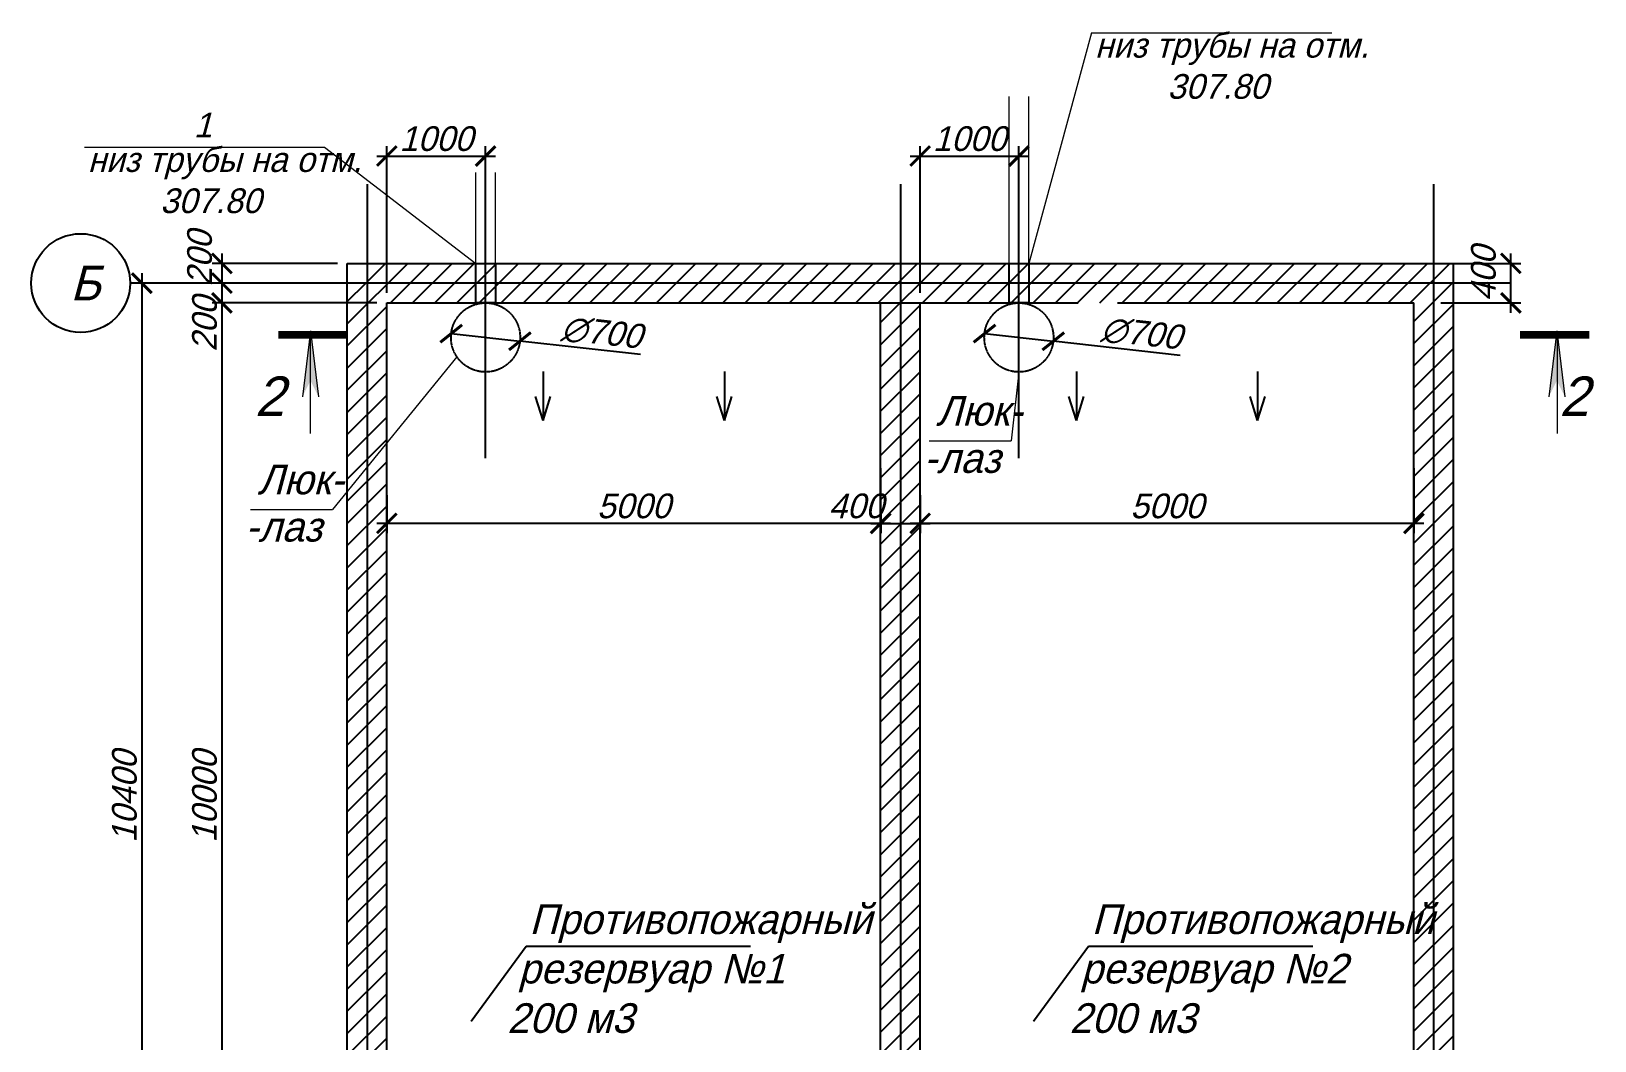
# Model space of a CAD drawing. Header units: millimetres. Extents: x 5929542 to 6152618, y 10240044 to 10382466.
# Drawn here: x 5987893 to 6003725, y 10308251 to 10318469 of the extents above; entities that cross this region are included whole.
import ezdxf

# ---------------------------------------------------------------- set-up
doc = ezdxf.new("R2010")
doc.units = ezdxf.units.MM
doc.header["$PDMODE"] = 35
doc.linetypes.add('ACAD_ISO02W100', pattern=[15, 12, -3])
doc.layers.get('Defpoints').update_dxf_attribs({"color": 253})
doc.layers.add('0 @ 1', color=7, linetype='Continuous')
doc.styles.add('ГОСТ 2.304', font='mipgost.ttf', dxfattribs={"oblique": 15})
doc.styles.add('Размеры', font='times.ttf', dxfattribs={"width": 0.6})
doc.dimstyles.new('Размер 200', dxfattribs={"dimtxt": 250, "dimasz": 200, "dimexe": 100, "dimexo": 100, "dimgap": 50, "dimtad": 1, "dimdec": 0, "dimlfac": 2, "dimdsep": 46, "dimtxsty": 'Размеры', "dimblk1": 'ARCHTICK', "dimblk2": 'ARCHTICK', "dimsah": 1, "dimcen": 300, "dimdle": 100, "dimclrd": 256, "dimclre": 256, "dimclrt": 7, "dimaunit": 1, "dimadec": 1, "dimazin": 0, "dimtfac": 1, "dimtdec": 0, "dimtmove": 1, "dimatfit": 3, "dimldrblk": 'ARCHTICK', "dimfxl": 1, "dimtolj": 1, "dimtzin": 0, "dimarcsym": 0})

# ---------------------------------------------------------------- blocks, each defined once
blk = doc.blocks.new('_ArchTick')
at = {"color": 0, "linetype": 'ByBlock', "const_width": 0.15}
blk.add_lwpolyline([(-0.5, -0.5), (0.5, 0.5)], dxfattribs=at)
blk = doc.blocks.new('*D79')
at = {"lineweight": -2, "transparency": 16777216}
for p, q in [((5989113, 10315920), (5988912, 10315920)), ((5989012, 10316020), (5989012, 10305420)), ((5989113, 10305520), (5988912, 10305520))]:
    blk.add_line(p, q, dxfattribs=at)
at = {"layer": 'Defpoints', "color": 0, "transparency": 16777216}
for p in [(5989213, 10315920), (5989012, 10305520), (5989213, 10305520)]:
    blk.add_point(p, dxfattribs=at)
at = {"lineweight": -2, "transparency": 16777216, "xscale": 200, "yscale": 200, "zscale": 200}
for p, rotation in [((5989012, 10315920), 90), ((5989012, 10305520), 270)]:
    blk.add_blockref('_ArchTick', p, dxfattribs=dict(at, rotation=rotation))
at = {"color": 7, "transparency": 16777216, "insert": (5988837, 10310720), "char_height": 250, "attachment_point": 5, "rotation": 90, "style": 'ГОСТ 2.304'}
blk.add_mtext('\\A1;10400', dxfattribs=at)
blk = doc.blocks.new('*D80')
at = {"lineweight": -2, "transparency": 16777216}
for p, q in [((5990993, 10316120), (5989723, 10316120)), ((5989823, 10316220), (5989823, 10315820)), ((5990993, 10315920), (5989723, 10315920))]:
    blk.add_line(p, q, dxfattribs=at)
at = {"layer": 'Defpoints', "color": 0, "transparency": 16777216}
for p in [(5991093, 10316120), (5989823, 10315920), (5991093, 10315920)]:
    blk.add_point(p, dxfattribs=at)
at = {"lineweight": -2, "transparency": 16777216, "xscale": 200, "yscale": 200, "zscale": 200}
for p, rotation in [((5989823, 10316120), 90), ((5989823, 10315920), 270)]:
    blk.add_blockref('_ArchTick', p, dxfattribs=dict(at, rotation=rotation))
at = {"color": 7, "transparency": 16777216, "insert": (5989598, 10316170), "char_height": 250, "attachment_point": 5, "rotation": 90, "style": 'ГОСТ 2.304'}
blk.add_mtext('\\A1;200', dxfattribs=at)
blk = doc.blocks.new('*D81')
at = {"lineweight": -2, "transparency": 16777216}
for p, q in [((5990993, 10315920), (5989723, 10315920)), ((5989823, 10316020), (5989823, 10315620)), ((5991393, 10315720), (5989723, 10315720))]:
    blk.add_line(p, q, dxfattribs=at)
at = {"layer": 'Defpoints', "color": 0, "transparency": 16777216}
for p in [(5991093, 10315920), (5989823, 10315720), (5991493, 10315720)]:
    blk.add_point(p, dxfattribs=at)
at = {"lineweight": -2, "transparency": 16777216, "xscale": 200, "yscale": 200, "zscale": 200}
for p, rotation in [((5989823, 10315920), 90), ((5989823, 10315720), 270)]:
    blk.add_blockref('_ArchTick', p, dxfattribs=dict(at, rotation=rotation))
at = {"color": 7, "transparency": 16777216, "insert": (5989648, 10315505), "char_height": 250, "attachment_point": 5, "rotation": 90, "style": 'ГОСТ 2.304'}
blk.add_mtext('\\A1;200', dxfattribs=at)
blk = doc.blocks.new('*D82')
at = {"lineweight": -2, "transparency": 16777216}
for p, q in [((5989823, 10315820), (5989823, 10305620)), ((5991393, 10315720), (5989723, 10315720)), ((5991393, 10305720), (5989723, 10305720))]:
    blk.add_line(p, q, dxfattribs=at)
at = {"layer": 'Defpoints', "color": 0, "transparency": 16777216}
for p in [(5991493, 10315720), (5989823, 10305720), (5991493, 10305720)]:
    blk.add_point(p, dxfattribs=at)
at = {"lineweight": -2, "transparency": 16777216, "xscale": 200, "yscale": 200, "zscale": 200}
for p, rotation in [((5989823, 10315720), 90), ((5989823, 10305720), 270)]:
    blk.add_blockref('_ArchTick', p, dxfattribs=dict(at, rotation=rotation))
at = {"color": 7, "transparency": 16777216, "insert": (5989648, 10310720), "char_height": 250, "attachment_point": 5, "rotation": 90, "style": 'ГОСТ 2.304'}
blk.add_mtext('\\A1;10000', dxfattribs=at)
blk = doc.blocks.new('*D95')
at = {"lineweight": -2, "transparency": 16777216}
for p in [(5992145, 10315409), (5994062, 10315197)]:
    blk.add_line(p, (5992841, 10315332), dxfattribs=at)
at = {"layer": 'Defpoints', "color": 0, "transparency": 16777216}
for p in [(5992145, 10315409), (5992841, 10315332)]:
    blk.add_point(p, dxfattribs=at)
at = {"lineweight": -2, "transparency": 16777216, "xscale": 200, "yscale": 200, "zscale": 200}
for p, rotation in [((5992145, 10315409), 353.6876446743543), ((5992841, 10315332), 173.6876446743543)]:
    blk.add_blockref('_ArchTick', p, dxfattribs=dict(at, rotation=rotation))
at = {"color": 7, "transparency": 16777216, "insert": (5993669, 10315417), "char_height": 250, "attachment_point": 5, "rotation": 353.6876, "style": 'ГОСТ 2.304'}
blk.add_mtext('\\A1;∅700', dxfattribs=at)
blk = doc.blocks.new('*D96')
at = {"lineweight": -2, "transparency": 16777216}
for p, q in [((5996493, 10314048), (5996493, 10313388)), ((5991493, 10313772), (5991493, 10313388)), ((5996593, 10313488), (5991393, 10313488))]:
    blk.add_line(p, q, dxfattribs=at)
at = {"layer": 'Defpoints', "color": 0, "transparency": 16777216}
for p in [(5996493, 10314148), (5991493, 10313872), (5991493, 10313488)]:
    blk.add_point(p, dxfattribs=at)
at = {"lineweight": -2, "transparency": 16777216, "xscale": 200, "yscale": 200, "zscale": 200, "rotation": 180}
blk.add_blockref('_ArchTick', (5991493, 10313488), dxfattribs=at)
at = {"lineweight": -2, "transparency": 16777216, "xscale": 200, "yscale": 200, "zscale": 200}
blk.add_blockref('_ArchTick', (5996493, 10313488), dxfattribs=at)
at = {"color": 7, "transparency": 16777216, "insert": (5993993, 10313663), "char_height": 250, "attachment_point": 5, "style": 'ГОСТ 2.304'}
blk.add_mtext('\\A1;5000', dxfattribs=at)
blk = doc.blocks.new('*D97')
at = {"lineweight": -2, "transparency": 16777216}
for p in [(5997546, 10315409), (5999528, 10315188)]:
    blk.add_line(p, (5998242, 10315331), dxfattribs=at)
at = {"layer": 'Defpoints', "color": 0, "transparency": 16777216}
for p in [(5997546, 10315409), (5998242, 10315331)]:
    blk.add_point(p, dxfattribs=at)
at = {"lineweight": -2, "transparency": 16777216, "xscale": 200, "yscale": 200, "zscale": 200}
for p, rotation in [((5997546, 10315409), 353.651311495334), ((5998242, 10315331), 173.6513114953341)]:
    blk.add_blockref('_ArchTick', p, dxfattribs=dict(at, rotation=rotation))
at = {"color": 7, "transparency": 16777216, "insert": (5999135, 10315409), "char_height": 250, "attachment_point": 5, "rotation": 353.6513, "style": 'ГОСТ 2.304'}
blk.add_mtext('\\A1;∅700', dxfattribs=at)
blk = doc.blocks.new('*D98')
at = {"lineweight": -2, "transparency": 16777216}
for p, q in [((5996794, 10317206), (5997994, 10317206)), ((5996894, 10315820), (5996894, 10317306)), ((5997894, 10316729), (5997894, 10317306))]:
    blk.add_line(p, q, dxfattribs=at)
at = {"layer": 'Defpoints', "color": 0, "transparency": 16777216}
for p in [(5997894, 10317206), (5997894, 10316629), (5996894, 10315720)]:
    blk.add_point(p, dxfattribs=at)
at = {"lineweight": -2, "transparency": 16777216, "xscale": 200, "yscale": 200, "zscale": 200, "rotation": 180}
blk.add_blockref('_ArchTick', (5996894, 10317206), dxfattribs=at)
at = {"lineweight": -2, "transparency": 16777216, "xscale": 200, "yscale": 200, "zscale": 200}
blk.add_blockref('_ArchTick', (5997894, 10317206), dxfattribs=at)
at = {"color": 7, "transparency": 16777216, "insert": (5997394, 10317381), "char_height": 250, "attachment_point": 5, "style": 'ГОСТ 2.304'}
blk.add_mtext('\\A1;1000', dxfattribs=at)
blk = doc.blocks.new('*D99')
at = {"lineweight": -2, "transparency": 16777216}
for p, q in [((5996494, 10313590), (5996494, 10313388)), ((5996894, 10313590), (5996894, 10313388)), ((5996394, 10313488), (5996994, 10313488))]:
    blk.add_line(p, q, dxfattribs=at)
at = {"layer": 'Defpoints', "color": 0, "transparency": 16777216}
for p in [(5996494, 10313690), (5996894, 10313690), (5996894, 10313488)]:
    blk.add_point(p, dxfattribs=at)
at = {"lineweight": -2, "transparency": 16777216, "xscale": 200, "yscale": 200, "zscale": 200, "rotation": 180}
blk.add_blockref('_ArchTick', (5996494, 10313488), dxfattribs=at)
at = {"lineweight": -2, "transparency": 16777216, "xscale": 200, "yscale": 200, "zscale": 200}
blk.add_blockref('_ArchTick', (5996894, 10313488), dxfattribs=at)
at = {"color": 7, "transparency": 16777216, "insert": (5996245, 10313663), "char_height": 250, "attachment_point": 5, "style": 'ГОСТ 2.304'}
blk.add_mtext('\\A1;400', dxfattribs=at)
blk = doc.blocks.new('*D102')
at = {"lineweight": -2, "transparency": 16777216}
for p, q in [((6002165, 10316120), (6002976, 10316120)), ((6002876, 10315620), (6002876, 10316220)), ((6002165, 10315720), (6002976, 10315720))]:
    blk.add_line(p, q, dxfattribs=at)
at = {"layer": 'Defpoints', "color": 0, "transparency": 16777216}
for p in [(6002065, 10316120), (6002876, 10316120), (6002065, 10315720)]:
    blk.add_point(p, dxfattribs=at)
at = {"lineweight": -2, "transparency": 16777216, "xscale": 200, "yscale": 200, "zscale": 200}
for p, rotation in [((6002876, 10316120), 90), ((6002876, 10315720), 270)]:
    blk.add_blockref('_ArchTick', p, dxfattribs=dict(at, rotation=rotation))
at = {"color": 7, "transparency": 16777216, "insert": (6002599, 10316015), "char_height": 250, "attachment_point": 5, "rotation": 90, "style": 'ГОСТ 2.304'}
blk.add_mtext('\\A1;400', dxfattribs=at)
blk = doc.blocks.new('*D105')
at = {"lineweight": -2, "transparency": 16777216}
for p, q in [((6001894, 10314048), (6001894, 10313388)), ((5996894, 10313772), (5996894, 10313388)), ((6001994, 10313488), (5996794, 10313488))]:
    blk.add_line(p, q, dxfattribs=at)
at = {"layer": 'Defpoints', "color": 0, "transparency": 16777216}
for p in [(6001894, 10314148), (5996894, 10313872), (5996894, 10313488)]:
    blk.add_point(p, dxfattribs=at)
at = {"lineweight": -2, "transparency": 16777216, "xscale": 200, "yscale": 200, "zscale": 200, "rotation": 180}
blk.add_blockref('_ArchTick', (5996894, 10313488), dxfattribs=at)
at = {"lineweight": -2, "transparency": 16777216, "xscale": 200, "yscale": 200, "zscale": 200}
blk.add_blockref('_ArchTick', (6001894, 10313488), dxfattribs=at)
at = {"color": 7, "transparency": 16777216, "insert": (5999394, 10313663), "char_height": 250, "attachment_point": 5, "style": 'ГОСТ 2.304'}
blk.add_mtext('\\A1;5000', dxfattribs=at)
blk = doc.blocks.new('*D107')
at = {"lineweight": -2, "transparency": 16777216}
for p, q in [((5991393, 10317206), (5992593, 10317206)), ((5991493, 10315820), (5991493, 10317306)), ((5992493, 10316729), (5992493, 10317306))]:
    blk.add_line(p, q, dxfattribs=at)
at = {"layer": 'Defpoints', "color": 0, "transparency": 16777216}
for p in [(5992493, 10317206), (5992493, 10316629), (5991493, 10315720)]:
    blk.add_point(p, dxfattribs=at)
at = {"lineweight": -2, "transparency": 16777216, "xscale": 200, "yscale": 200, "zscale": 200, "rotation": 180}
blk.add_blockref('_ArchTick', (5991493, 10317206), dxfattribs=at)
at = {"lineweight": -2, "transparency": 16777216, "xscale": 200, "yscale": 200, "zscale": 200}
blk.add_blockref('_ArchTick', (5992493, 10317206), dxfattribs=at)
at = {"color": 7, "transparency": 16777216, "insert": (5991993, 10317381), "char_height": 250, "attachment_point": 5, "style": 'ГОСТ 2.304'}
blk.add_mtext('\\A1;1000', dxfattribs=at)

msp = doc.modelspace()

# ---------------------------------------------------------------- hatches: boundary and pattern name
at = {"linetype": 'ByBlock', "ltscale": 0.5}
h = msp.add_hatch(dxfattribs=at)
h.set_pattern_fill('ANSI31', color=256, scale=50, style=0)
h.set_pattern_definition([(45, (5582544.33, 11003224.47), (-112.2532, 112.2532), [])])
h.paths.add_polyline_path([(5996693.71011, 10315920.04037), (5991293.00649, 10315920.04037), (5991293.00649, 10305520.04037), (5996693.71011, 10305520.04037)])
h.paths.add_polyline_path([(5996493.71011, 10315720.04037), (5996493.71011, 10305720.04037), (5991493.00649, 10305720.04037), (5991493.00649, 10315720.04037)], flags=16)
h.paths.add_polyline_path([(6002093.71011, 10315920.04037), (5996693.71011, 10315920.04037), (5996693.71011, 10305520.04037), (6002093.71011, 10305520.04037)])
h.paths.add_polyline_path([(5996893.71011, 10315720.04037), (6001893.71011, 10315720.04037), (6001893.71011, 10305720.04037), (5996893.71011, 10305720.04037)], flags=16)
h.paths.add_polyline_path([(5998693.00649, 10316120.04037), (5991293.00649, 10316120.04037), (5991293.00649, 10315920.04037), (5998693.00649, 10315920.04037)])
h.paths.add_polyline_path([(6002093.71011, 10316120.04037), (5998693.00649, 10316120.04037), (5998693.00649, 10315920.04037), (6002093.71011, 10315920.04037)])
h.paths.add_polyline_path([(5991293.00649, 10315920.04037), (5991093.00649, 10315920.04037), (5991093.00649, 10305520.04037), (5991293.00649, 10305520.04037)])
h.paths.add_polyline_path([(5991293.00649, 10305520.04037), (5991093.00649, 10305520.04037), (5991093.00649, 10305320.04037), (5991293.00649, 10305320.04037)])
h.paths.add_polyline_path([(5996693.71011, 10305520.04037), (5991293.00649, 10305520.04037), (5991293.00649, 10305320.04037), (5996693.71011, 10305320.04037)])
h.paths.add_polyline_path([(6002093.71011, 10305520.04037), (5996693.71011, 10305520.04037), (5996693.71011, 10305320.04037), (6002093.71011, 10305320.04037)])
h.paths.add_polyline_path([(6002293.71011, 10305520.04037), (6002093.71011, 10305520.04037), (6002093.71011, 10305320.04037), (6002293.71011, 10305320.04037)])
h.paths.add_polyline_path([(6002293.71011, 10315920.04037), (6002093.71011, 10315920.04037), (6002093.71011, 10305520.04037), (6002293.71011, 10305520.04037)])
h.paths.add_polyline_path([(6002293.71011, 10316120.04037), (6002093.71011, 10316120.04037), (6002093.71011, 10315920.04037), (6002293.71011, 10315920.04037)])
at = {"linetype": 'ByBlock', "lineweight": 9}
h = msp.add_hatch(color=256, dxfattribs=at)
h.paths.add_polyline_path([(5990720.6701, 10315435.82209), (5990802.72022, 10314768.32025), (5990720.6701, 10314932.28213)])
h.paths.add_polyline_path([(5990720.6701, 10315435.82209), (5990720.6701, 10314932.28213), (5990638.61998, 10314768.32025)])
h = msp.add_hatch(color=256, dxfattribs=at)
h.paths.add_polyline_path([(6003341.03117, 10315435.82209), (6003258.98105, 10314768.32025), (6003341.03117, 10314932.28213)])
h.paths.add_polyline_path([(6003341.03117, 10315435.82209), (6003341.03117, 10314932.28213), (6003423.08129, 10314768.32025)])

# ---------------------------------------------------------------- linework, layer by layer
at = {"color": 0, "lineweight": 0, "ltscale": 1000}
for p, q in [((5998629.75571, 10318452.62057), (5997993.71011, 10316120.04037)), ((5998629.75571, 10318452.62057), (6001061.77403, 10318452.62057)), ((5988430.43639, 10317295.42093), (5990862.45471, 10317295.42093)), ((5990862.45471, 10317295.42093), (5992393.00649, 10316120.04037)), ((5996984.85677, 10314323.58287), (5997813.98987, 10314323.58287)), ((5990113.73876, 10313628.17726), (5990942.87186, 10313628.17726))]:
    msp.add_line(p, q, dxfattribs=at)
at = {"color": 0, "linetype": 'ByBlock', "lineweight": 9, "ltscale": 1000}
for p, q in [((5997793.71011, 10315720.04037), (5997793.71011, 10317809.69229)), ((5997993.71011, 10315720.04037), (5997993.71011, 10317809.69229)), ((5992393.00649, 10315720.04037), (5992393.00649, 10317039.16616)), ((5992593.00649, 10315720.04037), (5992593.00649, 10317039.16608)), ((5992202.39792, 10315174.98484), (5990942.87186, 10313628.17726)), ((5997893.71011, 10315020.04037), (5997813.98987, 10314323.58287))]:
    msp.add_line(p, q, dxfattribs=at)
at = {"ltscale": 10}
for p, q in [((5991293.00649, 10316922.29097), (5991293.00649, 10302835.06484)), ((5992493.00649, 10314147.70602), (5992493.00649, 10316917.12638)), ((5996693.71011, 10316922.29097), (5996693.71011, 10302835.06484)), ((5997893.71011, 10314147.70602), (5997893.71011, 10316917.12638)), ((6002093.71011, 10316922.29097), (6002093.71011, 10302835.06484)), ((6002875.69591, 10315920.04037), (5988892.5271, 10315920.04037))]:
    msp.add_line(p, q, dxfattribs=at)
at = {"linetype": 'Continuous', "ltscale": 0.1}
for p, q in [((5991093.00649, 10305320.04037), (5991093.00649, 10316120.04037)), ((5991093.00649, 10316120.04037), (6002293.71011, 10316120.04037)), ((6002293.71011, 10305320.04037), (6002293.71011, 10316120.04037)), ((5991493.00649, 10305720.04037), (5991493.00649, 10315720.04037)), ((5991493.00649, 10315720.04037), (5998493.00649, 10315720.04037)), ((5996493.71011, 10305320.04037), (5996493.71011, 10315720.04037)), ((5996893.71011, 10305320.04037), (5996893.71011, 10315720.04037)), ((5998893.00649, 10315720.04037), (6001893.71011, 10315720.04037)), ((6001893.71011, 10305720.04037), (6001893.71011, 10315720.04037))]:
    msp.add_line(p, q, dxfattribs=at)
at = {"linetype": 'ByBlock', "lineweight": 9}
for p, q in [((5990720.6701, 10315435.82209), (5990638.61998, 10314768.32025)), ((5990720.6701, 10315435.82209), (5990802.72022, 10314768.32025)), ((6003341.03117, 10315435.82209), (6003258.98105, 10314768.32025)), ((6003341.03117, 10315435.82209), (6003423.08129, 10314768.32025)), ((5990715.7735, 10315395.98676), (5990715.7735, 10314396.2967)), ((6003345.92778, 10315395.98676), (6003345.92778, 10314396.2967))]:
    msp.add_line(p, q, dxfattribs=at)
at = {"linetype": 'Continuous'}
for p, q in [((5993075.47707, 10315025.32142), (5993075.47707, 10314527.68445)), ((5994911.23954, 10315025.32142), (5994911.23954, 10314527.68445)), ((5998476.18068, 10315025.32142), (5998476.18068, 10314527.68445)), ((6000311.23954, 10315025.32142), (6000311.23954, 10314527.68445)), ((5993075.47707, 10314527.68445), (5992999.2135, 10314772.77018)), ((5993075.47707, 10314527.68445), (5993151.74063, 10314772.77018)), ((5994911.23954, 10314527.68445), (5994834.97597, 10314772.77018)), ((5994911.23954, 10314527.68445), (5994987.5031, 10314772.77018)), ((5998476.18068, 10314527.68445), (5998399.91712, 10314772.77018)), ((5998476.18068, 10314527.68445), (5998552.44424, 10314772.77018)), ((6000311.23954, 10314527.68445), (6000234.97597, 10314772.77018)), ((6000311.23954, 10314527.68445), (6000387.5031, 10314772.77018))]:
    msp.add_line(p, q, dxfattribs=at)
at = {"ltscale": 0.2}
for p, q in [((5992345.89769, 10308447.4234, -6000), (5992904.937, 10309206.99941, -9000)), ((5992904.937, 10309206.99941, -3000), (5995176.85719, 10309206.99941, -3000)), ((5998040.17244, 10308447.4234, -6000), (5998599.21175, 10309206.99941, -9000)), ((5998599.21175, 10309206.99941, -3000), (6000871.13194, 10309206.99941, -3000))]:
    msp.add_line(p, q, dxfattribs=at)
at = {"linetype": 'Continuous', "ltscale": 0.1}
for points in [[(5992393.00649, 10316120.04037), (5992593.00649, 10316120.04037), (5992593.00649, 10315720.04037), (5992393.00649, 10315720.04037)], [(5997793.71011, 10316120.04037), (5997993.71011, 10316120.04037), (5997993.71011, 10315720.04037), (5997793.71011, 10315720.04037)]]:
    msp.add_lwpolyline(points, close=True, dxfattribs=at)
at = {"linetype": 'ByBlock', "lineweight": 9, "const_width": 80}
for points in [[(5991093.00649, 10315395.98676), (5990392.74297, 10315395.98676)], [(6002968.69478, 10315395.98676), (6003668.9583, 10315395.98676)]]:
    msp.add_lwpolyline(points, dxfattribs=at)
at = {"linetype": 'Continuous', "lineweight": 25, "ltscale": 100}
msp.add_circle((5988392.5271, 10315920.04037), 500, dxfattribs=at)
at = {"color": 1, "linetype": 'ACAD_ISO02W100', "ltscale": 0.5}
for centre in [(5992493.00649, 10315370.04037), (5997893.71011, 10315370.04037)]:
    msp.add_circle(centre, 350, dxfattribs=at)

# ---------------------------------------------------------------- texts
at = {"lineweight": 25, "ltscale": 2, "style": 'ГОСТ 2.304', "oblique": 15}
msp.add_text('1', height=250, dxfattribs=at).set_placement((5989537.8109, 10317395.42093))
at = {"color": 0, "lineweight": 5, "ltscale": 2, "style": 'ГОСТ 2.304', "oblique": 15}
for s, p in [('Люк-', (5997054.91896, 10314477.40186)), ('-лаз', (5996931.07759, 10313998.90717)), ('Люк-', (5990183.80094, 10313781.99625)), ('-лаз', (5990059.95958, 10313303.50156))]:
    msp.add_text(s, height=300, dxfattribs=at).set_placement(p)
at = {"color": 0, "lineweight": 5, "ltscale": 2, "width": 3710.9600501, "attachment_point": 1, "style": 'ГОСТ 2.304'}
for s, insert, char_height in [('\\pi590.93; низ трубы на отм.    \\P\\pi1417;307.80', (5997980.09827, 10318452.62057), 250), ('\\pi590.93; низ трубы на отм.    \\P\\pi1417;307.80', (5987780.77895, 10317295.42093), 250), ('  Противопожарный    \\P резервуар №1\\P200 м3', (5992713.12087, 10309630.27984, -3000), 300), ('  Противопожарный    \\P резервуар №2\\P200 м3', (5998407.39562, 10309630.27984, -3000), 300)]:
    msp.add_mtext(s, dxfattribs=dict(at, insert=insert, char_height=char_height))
at = {"linetype": 'Continuous', "lineweight": 25, "ltscale": 100, "insert": (5988288.1521, 10316095.04037), "char_height": 350, "width": 350, "attachment_point": 1, "style": 'ГОСТ 2.304'}
msp.add_mtext('Б', dxfattribs=at)
at = {"layer": '0 @ 1', "linetype": 'ByBlock', "lineweight": 9, "style": 'ГОСТ 2.304', "oblique": 15}
for p in [(5990156.45093, 10314574.7244), (6003366.59139, 10314574.7244)]:
    msp.add_text('2', height=400, dxfattribs=at).set_placement(p)

# ---------------------------------------------------------------- dimensions: what is measured, and where the dimension line sits
for base, p1, p2, picture, middle in [((5992493.00649, 10317205.74967), (5991493.00649, 10315720.04037), (5992493.00649, 10316629.2223), '*D107', (5991993.00649, 10317380.74967)), ((5997893.71011, 10317205.74967), (5996893.71011, 10315720.04037), (5997893.71011, 10316629.2223), '*D98', (5997393.71011, 10317380.74967))]:
    dim = msp.add_linear_dim(base=base, p1=p1, p2=p2, dimstyle='Размер 200', override={"dimlfac": 1, "dimtxsty": 'ГОСТ 2.304'})
    dim.commit()
    dim.dimension.update_dxf_attribs({"geometry": picture, "text_midpoint": middle})
for base, p1, p2, picture, middle in [((5989823.43375, 10315920.04037), (5991093.00649, 10316120.04037), (5991093.00649, 10315920.04037), '*D80', (5989773.43375, 10316170.04037)), ((6002875.69591, 10316120.04037), (6002065.24765, 10315720.04037), (6002065.24765, 10316120.04037), '*D102', (6002773.95037, 10316014.87201)), ((5989823.43375, 10315720.04037), (5991093.00649, 10315920.04037), (5991493.00649, 10315720.04037), '*D81', (5989823.43375, 10315505.39022))]:
    dim = msp.add_linear_dim(base=base, p1=p1, p2=p2, angle=90, dimstyle='Размер 200', override={"dimlfac": 1, "dimtxsty": 'ГОСТ 2.304'})
    dim.commit()
    dim.dimension.update_dxf_attribs({"geometry": picture, "text_midpoint": middle, "dimtype": 160})
for base, p1, p2, angle, picture, middle in [((5989011.80372, 10305520.04037), (5989212.75499, 10315920.04037), (5989212.75499, 10305520.04037), 90, '*D79', (5988836.80372, 10310720.04037)), ((5989823.43375, 10305720.04037), (5991493.00649, 10315720.04037), (5991493.00649, 10305720.04037), 90, '*D82', (5989648.43375, 10310720.04037)), ((5991493.00649, 10313488.11699), (5996493.00649, 10314147.70602), (5991493.00649, 10313872.13498), 180, '*D96', (5993993.00649, 10313663.11699)), ((5996893.71011, 10313488.11699), (6001893.71011, 10314147.70602), (5996893.71011, 10313872.13498), 180, '*D105', (5999393.71011, 10313663.11699))]:
    dim = msp.add_linear_dim(base=base, p1=p1, p2=p2, angle=angle, dimstyle='Размер 200', override={"dimlfac": 1, "dimtxsty": 'ГОСТ 2.304'})
    dim.commit()
    dim.dimension.update_dxf_attribs({"geometry": picture, "text_midpoint": middle})
dim = msp.add_diameter_dim_2p(p1=(5992145.12845, 10315408.5224), p2=(5992840.88454, 10315331.55834), dimstyle='Размер 200', override={"dimlfac": 1, "dimtxsty": 'ГОСТ 2.304'})
dim.commit()
dim.dimension.update_dxf_attribs({"geometry": '*D95', "text_midpoint": (5993669.3325, 10315416.52244)})
dim = msp.add_diameter_dim_2p(p1=(5997545.85654, 10315408.74299), p2=(5998241.56368, 10315331.33775), dimstyle='Размер 200', override={"dimlfac": 1, "dimtxsty": 'ГОСТ 2.304'})
dim.commit()
dim.dimension.update_dxf_attribs({"geometry": '*D97', "text_midpoint": (5999115.99957, 10315234.04693), "dimtype": 163})
dim = msp.add_linear_dim(base=(5996893.71011, 10313488.11699), p1=(5996493.71011, 10313689.52421), p2=(5996893.71011, 10313689.52421), dimstyle='Размер 200', override={"dimlfac": 1, "dimtxsty": 'ГОСТ 2.304'})
dim.commit()
dim.dimension.update_dxf_attribs({"geometry": '*D99', "text_midpoint": (5996245.37401, 10313488.11699), "dimtype": 160})

doc.saveas('drawing.dxf')
